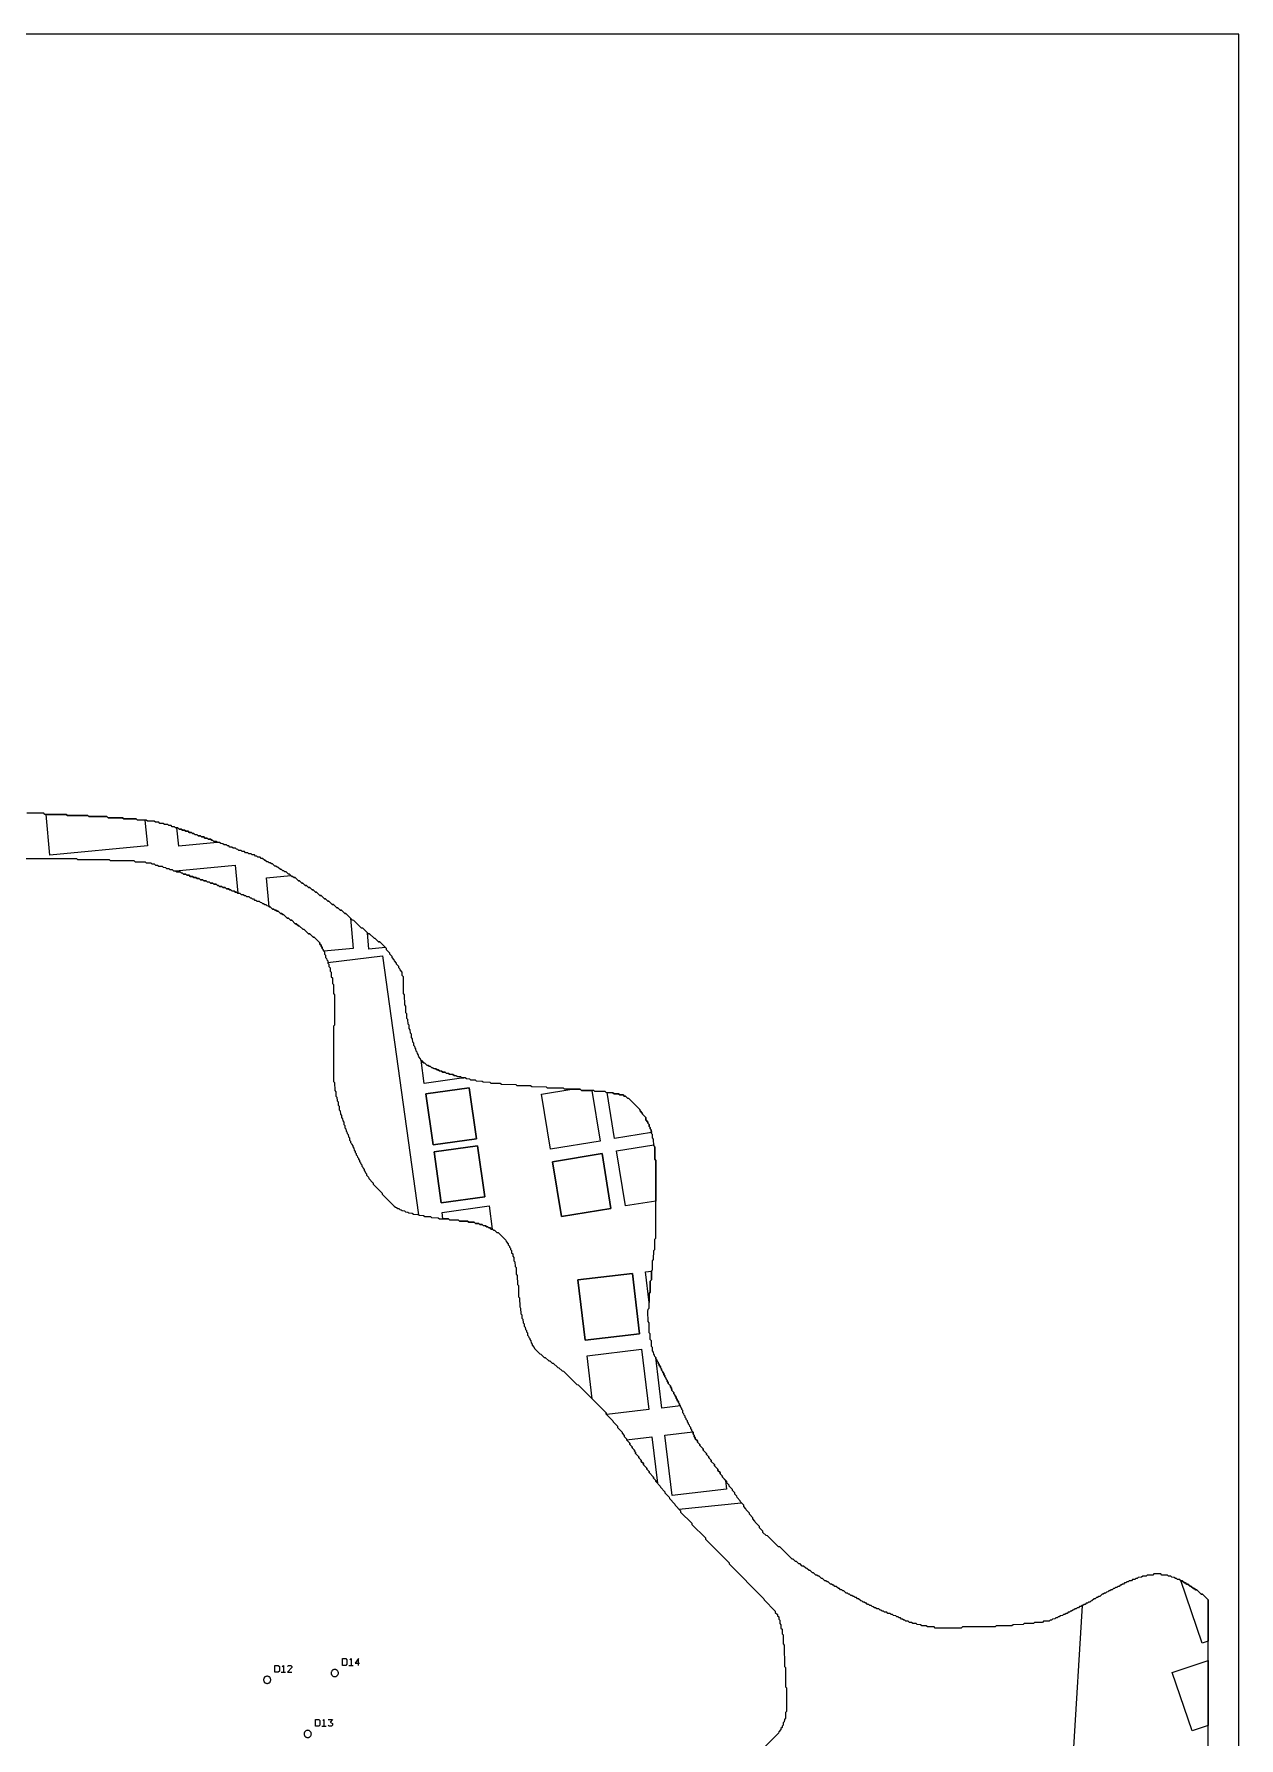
# Model space of a CAD drawing. Header units: millimetres. Extents: x 0 to 1219, y 0 to 1240.
# Drawn here: x 685 to 1219, y 463 to 1219 of the extents above; entities that cross this region are included whole.
import ezdxf

# ---------------------------------------------------------------- set-up
doc = ezdxf.new("R2010")
doc.units = ezdxf.units.MM
for name, color, linetype in [('CUT_DOWEL_3.2', 2, 'Continuous'), ('CUT_OUTER', 1, 'Continuous'), ('CUT_SOCKET_BLDG', 4, 'Continuous'), ('ENGRAVE_BLDG_BOX', 5, 'Continuous'), ('ENGRAVE_BLDG_FOOTPRINT', 8, 'Continuous'), ('ENGRAVE_NEXT', 3, 'Continuous'), ('ENGRAVE_SITE_BOUNDARY', 6, 'Continuous'), ('ENGRAVE_TEXT', 2, 'Continuous'), ('SHEET_EDGE', 7, 'Continuous')]:
    doc.layers.add(name, color=color, linetype=linetype)

msp = doc.modelspace()

# ---------------------------------------------------------------- linework, layer by layer
at = {"layer": 'CUT_DOWEL_3.2'}
for points in [[(819.71, 492.07), (819.69, 492.28), (819.65, 492.48), (819.58, 492.68), (819.49, 492.87), (819.38, 493.04), (819.24, 493.2), (819.08, 493.34), (818.91, 493.45), (818.72, 493.55), (818.52, 493.61), (818.32, 493.65), (818.11, 493.67), (817.9, 493.65), (817.69, 493.61), (817.49, 493.55), (817.31, 493.45), (817.13, 493.34), (816.98, 493.2), (816.84, 493.04), (816.72, 492.87), (816.63, 492.68), (816.56, 492.48), (816.52, 492.28), (816.51, 492.07), (816.52, 491.86), (816.56, 491.65), (816.63, 491.46), (816.72, 491.27), (816.84, 491.09), (816.98, 490.94), (817.13, 490.8), (817.31, 490.68), (817.49, 490.59), (817.69, 490.52), (817.9, 490.48), (818.11, 490.47), (818.32, 490.48), (818.52, 490.52), (818.72, 490.59), (818.91, 490.68), (819.08, 490.8), (819.24, 490.94), (819.38, 491.09), (819.49, 491.27), (819.58, 491.46), (819.65, 491.65), (819.69, 491.86), (819.71, 492.07)], [(789.71, 489.07), (789.69, 489.28), (789.65, 489.48), (789.58, 489.68), (789.49, 489.87), (789.38, 490.04), (789.24, 490.2), (789.08, 490.34), (788.91, 490.45), (788.72, 490.55), (788.52, 490.61), (788.32, 490.65), (788.11, 490.67), (787.9, 490.65), (787.69, 490.61), (787.49, 490.55), (787.31, 490.45), (787.13, 490.34), (786.98, 490.2), (786.84, 490.04), (786.72, 489.87), (786.63, 489.68), (786.56, 489.48), (786.52, 489.28), (786.51, 489.07), (786.52, 488.86), (786.56, 488.65), (786.63, 488.46), (786.72, 488.27), (786.84, 488.09), (786.98, 487.94), (787.13, 487.8), (787.31, 487.68), (787.49, 487.59), (787.69, 487.52), (787.9, 487.48), (788.11, 487.47), (788.32, 487.48), (788.52, 487.52), (788.72, 487.59), (788.91, 487.68), (789.08, 487.8), (789.24, 487.94), (789.38, 488.09), (789.49, 488.27), (789.58, 488.46), (789.65, 488.65), (789.69, 488.86), (789.71, 489.07)], [(807.71, 465.07), (807.69, 465.28), (807.65, 465.48), (807.58, 465.68), (807.49, 465.87), (807.38, 466.04), (807.24, 466.2), (807.08, 466.34), (806.91, 466.45), (806.72, 466.55), (806.52, 466.61), (806.32, 466.65), (806.11, 466.67), (805.9, 466.65), (805.69, 466.61), (805.49, 466.55), (805.31, 466.45), (805.13, 466.34), (804.98, 466.2), (804.84, 466.04), (804.72, 465.87), (804.63, 465.68), (804.56, 465.48), (804.52, 465.28), (804.51, 465.07), (804.52, 464.86), (804.56, 464.65), (804.63, 464.46), (804.72, 464.27), (804.84, 464.09), (804.98, 463.94), (805.13, 463.8), (805.31, 463.68), (805.49, 463.59), (805.69, 463.52), (805.9, 463.48), (806.11, 463.47), (806.32, 463.48), (806.52, 463.52), (806.72, 463.59), (806.91, 463.68), (807.08, 463.8), (807.24, 463.94), (807.38, 464.09), (807.49, 464.27), (807.58, 464.46), (807.65, 464.65), (807.69, 464.86), (807.71, 465.07)]]:
    msp.add_lwpolyline(points, close=True, dxfattribs=at)
at = {"layer": 'CUT_OUTER'}
msp.add_lwpolyline([(1205.5, 339.98), (1205.5, 524.58), (1203.06, 527), (1202.5, 527.08), (1200.55, 529), (1200, 529.06), (1199.5, 529.54), (1199, 529.57), (1198.05, 530.5), (1197.5, 530.56), (1196.5, 531.53), (1196, 531.55), (1195.5, 532.03), (1195, 532.06), (1194.04, 533), (1193.5, 533.04), (1193, 533.53), (1192, 533.55), (1191.55, 534), (1191, 534.04), (1190.5, 534.52), (1189.5, 534.54), (1189, 535.02), (1188, 535.04), (1187.5, 535.52), (1185, 535.54), (1184.5, 536.02), (1181.5, 536.02), (1181, 535.54), (1178.5, 535.52), (1178, 535.04), (1176.5, 535.02), (1176, 534.54), (1174.5, 534.52), (1174, 534.04), (1173.46, 534), (1173, 533.54), (1172, 533.52), (1171.5, 533.04), (1170.5, 533.02), (1170, 532.54), (1169.5, 532.52), (1169, 532.04), (1168.5, 532.03), (1168, 531.54), (1167.5, 531.53), (1167, 531.04), (1166.5, 531.03), (1166, 530.54), (1165.5, 530.53), (1165, 530.04), (1164.5, 530.03), (1164, 529.54), (1163.5, 529.53), (1163, 529.04), (1162.5, 529.03), (1162, 528.54), (1161.46, 528.5), (1161, 528.04), (1160.5, 528.03), (1160, 527.54), (1159.5, 527.53), (1159, 527.04), (1158.5, 527.03), (1157.5, 526.05), (1157, 526.03), (1156.5, 525.55), (1156, 525.53), (1155.5, 525.04), (1155, 525.03), (1154, 524.05), (1153.5, 524.03), (1153, 523.55), (1152.5, 523.53), (1152, 523.05), (1151.5, 523.03), (1151, 522.55), (1150.5, 522.53), (1150, 522.05), (1149.5, 522.03), (1149, 521.55), (1148.5, 521.53), (1148, 521.05), (1147.5, 521.03), (1147, 520.55), (1146.5, 520.53), (1146, 520.05), (1145.5, 520.03), (1145, 519.55), (1144.5, 519.53), (1144, 519.05), (1143.5, 519.03), (1143, 518.55), (1142.5, 518.53), (1142, 518.05), (1141.44, 518), (1141, 517.56), (1140, 517.53), (1139.5, 517.05), (1139, 517.03), (1138.5, 516.56), (1137.94, 516.5), (1137.5, 516.06), (1136.5, 516.03), (1136, 515.56), (1135.43, 515.5), (1135, 515.07), (1132.5, 515.03), (1132, 514.56), (1128.5, 514.53), (1128, 514.06), (1124, 514.03), (1123.5, 513.55), (1119, 513.53), (1118.5, 513.05), (1111.5, 513.02), (1111, 512.55), (1096.5, 512.52), (1096, 512.05), (1084.5, 512.05), (1084, 512.52), (1081, 512.55), (1080.5, 513.03), (1078.5, 513.05), (1078, 513.53), (1076.5, 513.55), (1076, 514.02), (1074.5, 514.05), (1074, 514.53), (1073, 514.55), (1072.5, 515.03), (1071.5, 515.05), (1071.05, 515.5), (1070.5, 515.54), (1070, 516.03), (1069.5, 516.04), (1069, 516.53), (1068.5, 516.54), (1068, 517.02), (1067.5, 517.04), (1067, 517.52), (1066, 517.54), (1065.54, 518), (1065, 518.04), (1064.5, 518.52), (1063.5, 518.54), (1063, 519.02), (1062, 519.04), (1061.54, 519.5), (1061, 519.54), (1060.5, 520.02), (1060, 520.04), (1059.5, 520.52), (1058.5, 520.54), (1058.04, 521), (1057.5, 521.04), (1057, 521.52), (1056.5, 521.54), (1056, 522.02), (1055.5, 522.04), (1055, 522.52), (1054.5, 522.54), (1054, 523.02), (1053.5, 523.04), (1053, 523.52), (1052.5, 523.54), (1052, 524.02), (1051.5, 524.04), (1050.5, 525.02), (1050, 525.03), (1049.5, 525.52), (1049, 525.53), (1048.5, 526.02), (1048, 526.04), (1047.5, 526.52), (1047, 526.54), (1046.5, 527.02), (1046, 527.04), (1045.5, 527.52), (1045, 527.54), (1044, 528.52), (1043.5, 528.53), (1043, 529.02), (1042.5, 529.04), (1042, 529.52), (1041.5, 529.54), (1040.5, 530.52), (1040, 530.53), (1039.5, 531.02), (1039, 531.04), (1038.5, 531.52), (1038, 531.54), (1037, 532.52), (1036.5, 532.54), (1036, 533.02), (1035.5, 533.04), (1034.53, 534), (1034, 534.04), (1033, 535.02), (1032.5, 535.04), (1032, 535.52), (1031.5, 535.54), (1030.5, 536.52), (1030, 536.54), (1029, 537.52), (1028.5, 537.54), (1027.5, 538.52), (1027, 538.54), (1026, 539.52), (1025.5, 539.54), (1024.5, 540.52), (1024, 540.54), (1023, 541.52), (1022.5, 541.54), (1021.5, 542.53), (1021, 542.54), (1015.53, 548), (1015, 548.04), (1010.03, 553), (1009.5, 553.05), (1008.05, 554.5), (1008.03, 555), (1006.54, 556.5), (1006.5, 557.03), (1004.54, 559), (1004.52, 559.5), (1003.54, 560.5), (1003.52, 561), (1002.04, 562.5), (1002.02, 563), (1000.54, 564.5), (1000.52, 565), (999.54, 566), (999.52, 566.5), (998.04, 568), (998, 568.53), (996.54, 570), (996.52, 570.5), (995.54, 571.5), (995.52, 572), (994.54, 573), (994.52, 573.5), (993.04, 575), (993.02, 575.5), (992.04, 576.5), (992.02, 577), (990.04, 579), (990.02, 579.5), (989.04, 580.5), (989.02, 581), (988.04, 582), (988.02, 582.5), (986.54, 584), (986.5, 584.53), (985.04, 586), (985.03, 586.5), (984.04, 587.5), (984.03, 588), (983.04, 589), (983.03, 589.5), (981.55, 591), (981.5, 591.54), (980.05, 593), (980.03, 593.5), (979.05, 594.5), (979, 595.04), (978.05, 596), (978.03, 596.5), (977.55, 597), (977.5, 597.55), (977.05, 598), (977.03, 599), (976.54, 599.5), (976.53, 600), (976.05, 600.5), (976.03, 601), (975.55, 601.5), (975.53, 602), (975.05, 602.5), (975.03, 603), (974.55, 603.5), (974.53, 604), (974.05, 604.5), (974.03, 605), (973.55, 605.5), (973.53, 606), (973.05, 606.5), (973, 607.05), (972.55, 607.5), (972.53, 608.5), (972.04, 609), (972.03, 609.5), (971.55, 610), (971.53, 610.5), (971.05, 611), (971.03, 611.5), (970.55, 612), (970.53, 612.5), (970.05, 613), (970.03, 613.5), (969.55, 614), (969.53, 614.5), (969.05, 615), (969, 615.55), (968.55, 616), (968.53, 616.5), (967.56, 617.5), (967.53, 618.5), (967.05, 619), (967, 619.55), (966.06, 620.5), (966.03, 621), (965.56, 621.5), (965.53, 622), (965.06, 622.5), (965.03, 623), (964.56, 623.5), (964.53, 624), (964.06, 624.5), (964.04, 625), (963.56, 625.5), (963.54, 626), (963.06, 626.5), (963.04, 627), (962.56, 627.5), (962.54, 628), (962.06, 628.5), (962.04, 629), (961.56, 629.5), (961.54, 630), (961.07, 630.5), (961.04, 631), (960.57, 631.5), (960.54, 632), (960.07, 632.5), (960, 633.08), (959.58, 633.5), (959.54, 634.5), (959.08, 635), (959.04, 636.5), (958.58, 637), (958.54, 639.5), (958.08, 640), (958.04, 642.5), (957.58, 643), (957.54, 647.5), (957.08, 648), (957.05, 652.5), (957.08, 653.5), (957.54, 654), (957.58, 660.5), (958.04, 661), (958.08, 666), (958.54, 666.5), (958.58, 670.5), (959.04, 671), (959.08, 675), (959.54, 675.5), (959.58, 679.5), (960.04, 680), (960.08, 684.5), (960.54, 685), (960.54, 719.5), (960.08, 720), (960.03, 725.5), (959.57, 726), (959.53, 729), (959.06, 729.5), (959.03, 731), (958.56, 731.5), (958.53, 733), (958.05, 733.5), (958, 734.06), (957.56, 734.5), (957.53, 735.5), (957.05, 736), (957.03, 736.5), (956.07, 737.5), (956.03, 738.5), (954.56, 740), (954.53, 740.5), (953.56, 741.5), (953.5, 742.04), (948.5, 747.03), (948, 747.05), (947.04, 748), (946.5, 748.05), (946, 748.53), (944.5, 748.56), (944, 749.03), (942, 749.07), (941.5, 749.53), (938.5, 749.57), (938, 750.04), (933.5, 750.08), (933, 750.54), (927.5, 750.59), (927, 751.04), (920, 751.1), (919.5, 751.55), (912.5, 751.61), (912, 752.05), (905.5, 752.11), (905, 752.55), (899, 752.62), (898.5, 753.06), (892, 753.14), (891.5, 753.56), (888, 753.6), (887.5, 753.64), (887, 754.07), (884, 754.15), (883.5, 754.57), (881, 754.66), (880.5, 755.08), (878.5, 755.17), (878, 755.58), (876.5, 755.67), (876, 756.08), (874.5, 756.17), (874, 756.59), (872.5, 756.68), (872, 757.09), (871, 757.17), (870.5, 757.59), (869, 757.7), (868.5, 758.1), (867.5, 758.2), (867, 758.61), (866, 758.71), (865.5, 759.11), (864.5, 759.23), (864, 759.63), (863.5, 759.71), (863, 760.12), (862, 760.25), (861.5, 760.65), (861, 760.75), (860.5, 761.16), (860, 761.26), (859.5, 761.67), (859, 761.79), (858, 762.68), (857.5, 762.83), (856.8, 763.5), (856.33, 764), (856.18, 764.5), (855.32, 765.5), (855.14, 766.5), (854.73, 767), (854.64, 767.5), (854.24, 768), (854.12, 769), (853.7, 769.5), (853.63, 770), (853.22, 770.5), (853.11, 771.5), (852.7, 772), (852.59, 773.5), (852.18, 774), (852.08, 775.5), (851.66, 776), (851.58, 777.5), (851.15, 778), (851.07, 779.5), (850.64, 780), (850.56, 782), (850.13, 782.5), (850.06, 784.5), (849.62, 785), (849.55, 788), (849.11, 788.5), (849.04, 793), (848.58, 793.5), (848.52, 801), (848.05, 801.5), (848.02, 803), (847.04, 804), (847.03, 804.5), (846.54, 805), (846.52, 805.5), (845.54, 806.5), (845.52, 807), (844.54, 808), (844.5, 808.53), (843.54, 809.5), (843.52, 810), (842.54, 811), (842.52, 811.5), (841.03, 813), (841, 813.53), (838.02, 816.5), (837.5, 816.53), (836, 818.02), (835.5, 818.03), (833.52, 820), (833, 820.03), (830.52, 822.5), (830, 822.53), (826.52, 826), (826, 826.03), (823.02, 829), (822.5, 829.03), (821.02, 830.5), (820.5, 830.53), (819.5, 831.52), (819, 831.53), (817.52, 833), (817, 833.03), (815.5, 834.52), (815, 834.53), (814, 835.52), (813.5, 835.53), (812.02, 837), (811.5, 837.03), (810, 838.52), (809.5, 838.53), (808.5, 839.52), (808, 839.53), (807, 840.52), (806.5, 840.53), (805.5, 841.52), (805, 841.53), (804, 842.52), (803.5, 842.53), (802.5, 843.52), (802, 843.53), (800.5, 845.02), (800, 845.03), (799.5, 845.52), (799, 845.53), (798.02, 846.5), (797.5, 846.53), (796.5, 847.52), (796, 847.53), (795.5, 848.02), (795, 848.03), (794.5, 848.52), (794, 848.53), (793.02, 849.5), (792.5, 849.53), (792, 850.02), (791.5, 850.03), (790.5, 851.02), (790, 851.03), (789.5, 851.52), (789, 851.53), (788.5, 852.02), (788, 852.03), (787.5, 852.52), (787, 852.53), (786, 853.52), (785.5, 853.52), (785, 854.01), (784, 854.03), (783.53, 854.5), (783, 854.53), (782.5, 855.02), (781.5, 855.03), (781, 855.52), (780, 855.53), (779.5, 856.02), (778.5, 856.03), (778, 856.52), (777, 856.53), (776.5, 857.02), (775.5, 857.03), (775.03, 857.5), (774.5, 857.53), (774, 858.02), (773, 858.03), (772.5, 858.52), (771.5, 858.53), (771.03, 859), (770.5, 859.03), (770, 859.52), (769, 859.53), (768.5, 860.02), (767.5, 860.03), (767, 860.52), (766, 860.53), (765.5, 861.02), (764.5, 861.03), (764.03, 861.5), (763.5, 861.53), (763, 862.02), (762, 862.03), (761.5, 862.52), (760.5, 862.53), (760, 863.02), (759, 863.03), (758.5, 863.52), (757.5, 863.53), (757, 864.02), (756, 864.03), (755.53, 864.5), (755, 864.53), (754.5, 865.02), (753.5, 865.03), (753, 865.52), (752, 865.53), (751.5, 866.02), (750.5, 866.03), (750, 866.52), (749, 866.53), (748.5, 867.02), (747.5, 867.03), (747, 867.52), (746, 867.53), (745.5, 868.02), (744.5, 868.03), (744, 868.52), (742.5, 868.53), (742, 869.02), (740.5, 869.03), (740, 869.52), (738.5, 869.53), (738, 870.01), (735, 870.03), (734.5, 870.51), (730.5, 870.53), (730, 871.02), (724.5, 871.03), (724, 871.52), (717.5, 871.53), (717, 872.02), (709, 872.04), (708.5, 872.52), (699.5, 872.54), (699, 873.02), (689.5, 873.03), (689, 873.52), (681.5, 873.52)], dxfattribs=at)
at = {"layer": 'CUT_SOCKET_BLDG'}
for points in [[(881, 729.09), (877.79, 751.73), (858.47, 748.99), (861.68, 726.35), (881, 729.09)], [(862.12, 723.26), (865.33, 700.62), (884.65, 703.36), (881.44, 726), (862.12, 723.26)], [(940.63, 698.12), (936.67, 722.51), (914.7, 718.94), (918.67, 694.55), (940.63, 698.12)], [(929.18, 639.74), (953.33, 642.62), (950.14, 669.4), (925.99, 666.52), (929.18, 639.74)]]:
    msp.add_lwpolyline(points, close=True, dxfattribs=at)
at = {"layer": 'ENGRAVE_BLDG_BOX'}
for points in [[(734.97, 859), (691.73, 854.91), (690.02, 873.03), (699, 873.02), (699.5, 872.54), (708.5, 872.52), (709, 872.04), (717, 872.02), (717.5, 871.53), (724, 871.52), (724.5, 871.03), (730, 871.02), (730.5, 870.53), (733.88, 870.52), (734.97, 859)], [(748.86, 858.96), (748.1, 867.02), (748.5, 867.02), (749, 866.53), (750, 866.52), (750.5, 866.03), (751.5, 866.02), (752, 865.53), (753, 865.52), (753.5, 865.03), (754.5, 865.02), (755, 864.53), (755.53, 864.5), (756, 864.03), (757, 864.02), (757.5, 863.53), (758.5, 863.52), (759, 863.03), (760, 863.02), (760.5, 862.53), (761.5, 862.52), (762, 862.03), (763, 862.02), (763.5, 861.53), (764.03, 861.5), (764.5, 861.03), (765.5, 861.02), (765.95, 860.58), (748.86, 858.96)], [(773.95, 850.5), (775.13, 838.03), (775, 838.03), (774.53, 838.5), (774, 838.53), (773.5, 839.02), (772.5, 839.03), (772.03, 839.5), (771.5, 839.53), (771, 840.02), (770, 840.03), (769.5, 840.52), (768.5, 840.53), (768, 841.02), (767, 841.03), (766.53, 841.5), (766, 841.53), (765.5, 842.02), (764.5, 842.03), (764, 842.52), (763, 842.53), (762.5, 843.02), (761.5, 843.03), (761, 843.52), (760, 843.53), (759.5, 844.02), (758.5, 844.03), (758, 844.52), (757, 844.53), (756.5, 845.02), (755.5, 845.03), (755, 845.52), (754, 845.53), (753.5, 846.02), (752.5, 846.03), (752, 846.52), (751, 846.53), (750.53, 847), (750, 847.03), (749.5, 847.52), (748, 847.53), (747.52, 848), (773.95, 850.5)], [(826.33, 813.53), (813.23, 812.29), (813.03, 812.5), (813, 813.03), (812.53, 813.5), (812.52, 814), (812.02, 814.5), (812.01, 815), (811.52, 815.5), (811.51, 816), (809.02, 818.5), (808.5, 818.53), (807, 820.02), (806.5, 820.03), (804.52, 822), (804, 822.03), (802.52, 823.5), (802, 823.53), (801, 824.52), (800.5, 824.53), (799, 826.02), (798.5, 826.03), (797.5, 827.02), (797, 827.03), (795.5, 828.52), (795, 828.53), (794.5, 829.02), (794, 829.03), (793, 830.02), (792.5, 830.03), (792, 830.52), (791.5, 830.53), (791, 831.02), (790.5, 831.03), (789.5, 832.02), (789, 832.03), (788.97, 832.05), (787.76, 844.91), (798.59, 845.94), (799, 845.53), (799.5, 845.52), (800, 845.03), (800.5, 845.02), (802, 843.53), (802.5, 843.52), (803.5, 842.53), (804, 842.52), (805, 841.53), (805.5, 841.52), (806.5, 840.53), (807, 840.52), (808, 839.53), (808.5, 839.52), (809.5, 838.53), (810, 838.52), (811.5, 837.03), (812.02, 837), (813.5, 835.53), (814, 835.52), (815, 834.53), (815.5, 834.52), (817, 833.03), (817.52, 833), (819, 831.53), (819.5, 831.52), (820.5, 830.53), (821.02, 830.5), (822.5, 829.03), (823.02, 829), (825.06, 826.97), (826.33, 813.53)], [(833.25, 813.2), (832.57, 820.47), (833, 820.03), (833.52, 820), (835.5, 818.03), (836, 818.02), (837.5, 816.53), (838.02, 816.5), (840.62, 813.9), (833.25, 813.2)], [(857.82, 753.62), (856.35, 763.98), (856.8, 763.5), (857.5, 762.83), (858, 762.68), (859, 761.79), (859.5, 761.67), (860, 761.26), (860.5, 761.16), (861, 760.75), (861.5, 760.65), (862, 760.25), (863, 760.12), (863.5, 759.71), (864, 759.63), (864.5, 759.23), (865.5, 759.11), (866, 758.71), (867, 758.61), (867.5, 758.2), (868.5, 758.1), (869, 757.7), (870.5, 757.59), (871, 757.17), (872, 757.09), (872.5, 756.68), (874, 756.59), (874.5, 756.17), (875.41, 756.12), (857.82, 753.62)], [(861.68, 726.35), (858.47, 748.99), (877.79, 751.73), (881, 729.09), (861.68, 726.35)], [(935.76, 728.08), (913.8, 724.51), (909.83, 748.9), (923.21, 751.07), (927, 751.04), (927.5, 750.59), (932.11, 750.55), (935.76, 728.08)], [(942.23, 729.27), (938.93, 749.57), (941.5, 749.53), (942, 749.07), (944, 749.03), (944.5, 748.56), (946, 748.53), (946.5, 748.05), (947.04, 748), (948, 747.05), (948.5, 747.03), (953.5, 742.04), (953.56, 741.5), (954.53, 740.5), (954.56, 740), (956.03, 738.5), (956.07, 737.5), (957.03, 736.5), (957.05, 736), (957.53, 735.5), (957.56, 734.5), (958, 734.06), (958.05, 733.5), (958.53, 733), (958.55, 731.92), (942.23, 729.27)], [(881.44, 726), (884.65, 703.36), (865.33, 700.62), (862.12, 723.26), (881.44, 726)], [(947.1, 699.31), (943.14, 723.7), (959.57, 726.37), (959.57, 726), (960.03, 725.5), (960.08, 720), (960.54, 719.5), (960.54, 701.49), (947.1, 699.31)], [(918.67, 694.55), (914.7, 718.94), (936.67, 722.51), (940.63, 698.12), (918.67, 694.55)], [(865.69, 696.43), (886.52, 699.38), (887.99, 689.04), (887.5, 689.07), (887, 689.54), (886.5, 689.57), (886.07, 690), (885.5, 690.07), (885, 690.54), (884, 690.57), (883.5, 691.04), (882.5, 691.08), (882, 691.54), (880.5, 691.58), (880, 692.04), (877.5, 692.09), (877, 692.55), (873.5, 692.61), (873, 693.05), (869, 693.12), (868.5, 693.56), (866.09, 693.61), (865.69, 696.43)], [(925.99, 666.52), (950.14, 669.4), (953.33, 642.62), (929.18, 639.74), (925.99, 666.52)], [(955.93, 670.09), (958.58, 670.41), (958.54, 666.5), (958.08, 666), (958.04, 661), (957.58, 660.5), (957.55, 656.48), (955.93, 670.09)], [(930.01, 632.82), (954.16, 635.71), (957.35, 608.93), (938.84, 606.72), (938.55, 607), (938.5, 607.54), (932.28, 613.76), (930.01, 632.82)], [(963.14, 609.62), (960.46, 632.09), (960.54, 632), (960.57, 631.5), (961.04, 631), (961.07, 630.5), (961.54, 630), (961.56, 629.5), (962.04, 629), (962.06, 628.5), (962.54, 628), (962.56, 627.5), (963.04, 627), (963.06, 626.5), (963.54, 626), (963.56, 625.5), (964.04, 625), (964.06, 624.5), (964.53, 624), (964.56, 623.5), (965.03, 623), (965.06, 622.5), (965.53, 622), (965.56, 621.5), (966.03, 621), (966.06, 620.5), (967, 619.55), (967.05, 619), (967.53, 618.5), (967.56, 617.5), (968.53, 616.5), (968.55, 616), (969, 615.55), (969.05, 615), (969.53, 614.5), (969.55, 614), (970.03, 613.5), (970.05, 613), (970.53, 612.5), (970.55, 612), (971.03, 611.5), (971.05, 611), (971.43, 610.61), (963.14, 609.62)], [(991.92, 573.7), (967.77, 570.82), (964.58, 597.59), (976.96, 599.07), (977.03, 599), (977.05, 598), (977.5, 597.55), (977.55, 597), (978.03, 596.5), (978.05, 596), (979, 595.04), (979.05, 594.5), (980.03, 593.5), (980.05, 593), (981.5, 591.54), (981.55, 591), (983.03, 589.5), (983.04, 589), (984.03, 588), (984.04, 587.5), (985.03, 586.5), (985.04, 586), (986.5, 584.53), (986.54, 584), (988.02, 582.5), (988.04, 582), (989.02, 581), (989.04, 580.5), (990.02, 579.5), (990.04, 579), (991.46, 577.57), (991.92, 573.7)], [(958.79, 596.9), (961.25, 576.3), (960.55, 577), (960.53, 577.5), (959.54, 578.5), (959.53, 579), (957.55, 581), (957.53, 581.5), (956.55, 582.5), (956.53, 583), (955.05, 584.5), (955.03, 585), (954.05, 586), (954.03, 586.5), (953.05, 587.5), (953.03, 588), (951.55, 589.5), (951.53, 590), (951.04, 590.5), (951.03, 591), (950.05, 592), (950.03, 592.5), (949.05, 593.5), (949, 594.04), (947.55, 595.5), (947.55, 595.56), (958.79, 596.9)], [(1202.83, 505.29), (1193.4, 533.15), (1193.5, 533.04), (1194.04, 533), (1195, 532.06), (1195.5, 532.03), (1196, 531.55), (1196.5, 531.53), (1197.5, 530.56), (1198.05, 530.5), (1199, 529.57), (1199.5, 529.54), (1200, 529.06), (1200.55, 529), (1202.5, 527.08), (1203.06, 527), (1205.5, 524.58), (1205.5, 506.2), (1202.83, 505.29)], [(1198.41, 466.4), (1189.63, 492.32), (1205.5, 497.7), (1205.5, 468.8), (1198.41, 466.4)]]:
    msp.add_lwpolyline(points, close=True, dxfattribs=at)
at = {"layer": 'ENGRAVE_BLDG_FOOTPRINT'}
for points in [[(734.97, 859), (691.73, 854.91), (690.02, 873.03), (699, 873.02), (699.5, 872.54), (708.5, 872.52), (709, 872.04), (717, 872.02), (717.5, 871.53), (724, 871.52), (724.5, 871.03), (730, 871.02), (730.5, 870.53), (733.88, 870.52), (734.97, 859)], [(748.86, 858.96), (748.1, 867.02), (748.5, 867.02), (749, 866.53), (750, 866.52), (750.5, 866.03), (751.5, 866.02), (752, 865.53), (753, 865.52), (753.5, 865.03), (754.5, 865.02), (755, 864.53), (755.53, 864.5), (756, 864.03), (757, 864.02), (757.5, 863.53), (758.5, 863.52), (759, 863.03), (760, 863.02), (760.5, 862.53), (761.5, 862.52), (762, 862.03), (763, 862.02), (763.5, 861.53), (764.03, 861.5), (764.5, 861.03), (765.5, 861.02), (765.95, 860.58), (748.86, 858.96)], [(775.13, 838.03), (775, 838.03), (774.53, 838.5), (774, 838.53), (773.5, 839.02), (772.5, 839.03), (772.03, 839.5), (771.5, 839.53), (771, 840.02), (770, 840.03), (769.5, 840.52), (768.5, 840.53), (768, 841.02), (767, 841.03), (766.53, 841.5), (766, 841.53), (765.5, 842.02), (764.5, 842.03), (764, 842.52), (763, 842.53), (762.5, 843.02), (761.5, 843.03), (761, 843.52), (760, 843.53), (759.5, 844.02), (758.5, 844.03), (758, 844.52), (757, 844.53), (756.5, 845.02), (755.5, 845.03), (755, 845.52), (754, 845.53), (753.5, 846.02), (752.5, 846.03), (752, 846.52), (751, 846.53), (750.53, 847), (750, 847.03), (749.5, 847.52), (748, 847.53), (747.52, 848), (773.95, 850.5), (775.13, 838.03)], [(787.76, 844.91), (798.59, 845.94), (799, 845.53), (799.5, 845.52), (800, 845.03), (800.5, 845.02), (802, 843.53), (802.5, 843.52), (803.5, 842.53), (804, 842.52), (805, 841.53), (805.5, 841.52), (806.5, 840.53), (807, 840.52), (808, 839.53), (808.5, 839.52), (809.5, 838.53), (810, 838.52), (811.5, 837.03), (812.02, 837), (813.5, 835.53), (814, 835.52), (815, 834.53), (815.5, 834.52), (817, 833.03), (817.52, 833), (819, 831.53), (819.5, 831.52), (820.5, 830.53), (821.02, 830.5), (822.5, 829.03), (823.02, 829), (825.06, 826.97), (826.33, 813.53), (813.23, 812.29), (813.03, 812.5), (813, 813.03), (812.53, 813.5), (812.52, 814), (812.02, 814.5), (812.01, 815), (811.52, 815.5), (811.51, 816), (809.02, 818.5), (808.5, 818.53), (807, 820.02), (806.5, 820.03), (804.52, 822), (804, 822.03), (802.52, 823.5), (802, 823.53), (801, 824.52), (800.5, 824.53), (799, 826.02), (798.5, 826.03), (797.5, 827.02), (797, 827.03), (795.5, 828.52), (795, 828.53), (794.5, 829.02), (794, 829.03), (793, 830.02), (792.5, 830.03), (792, 830.52), (791.5, 830.53), (791, 831.02), (790.5, 831.03), (789.5, 832.02), (789, 832.03), (788.97, 832.05), (787.76, 844.91)], [(833.25, 813.2), (832.57, 820.47), (833, 820.03), (833.52, 820), (835.5, 818.03), (836, 818.02), (837.5, 816.53), (838.02, 816.5), (840.62, 813.9), (833.25, 813.2)], [(856.35, 763.98), (856.8, 763.5), (857.5, 762.83), (858, 762.68), (859, 761.79), (859.5, 761.67), (860, 761.26), (860.5, 761.16), (861, 760.75), (861.5, 760.65), (862, 760.25), (863, 760.12), (863.5, 759.71), (864, 759.63), (864.5, 759.23), (865.5, 759.11), (866, 758.71), (867, 758.61), (867.5, 758.2), (868.5, 758.1), (869, 757.7), (870.5, 757.59), (871, 757.17), (872, 757.09), (872.5, 756.68), (874, 756.59), (874.5, 756.17), (875.41, 756.12), (857.82, 753.62), (856.35, 763.98)], [(858.47, 748.99), (877.79, 751.73), (881, 729.09), (861.68, 726.35), (858.47, 748.99)], [(923.21, 751.07), (927, 751.04), (927.5, 750.59), (932.11, 750.55), (935.76, 728.08), (913.8, 724.51), (909.83, 748.9), (923.21, 751.07)], [(942.23, 729.27), (938.93, 749.57), (941.5, 749.53), (942, 749.07), (944, 749.03), (944.5, 748.56), (946, 748.53), (946.5, 748.05), (947.04, 748), (948, 747.05), (948.5, 747.03), (953.5, 742.04), (953.56, 741.5), (954.53, 740.5), (954.56, 740), (956.03, 738.5), (956.07, 737.5), (957.03, 736.5), (957.05, 736), (957.53, 735.5), (957.56, 734.5), (958, 734.06), (958.05, 733.5), (958.53, 733), (958.55, 731.92), (942.23, 729.27)], [(862.12, 723.26), (881.44, 726), (884.65, 703.36), (865.33, 700.62), (862.12, 723.26)], [(959.57, 726.37), (959.57, 726), (960.03, 725.5), (960.08, 720), (960.54, 719.5), (960.54, 701.49), (947.1, 699.31), (943.14, 723.7), (959.57, 726.37)], [(936.67, 722.51), (940.63, 698.12), (918.67, 694.55), (914.7, 718.94), (936.67, 722.51)], [(865.69, 696.43), (886.52, 699.38), (887.99, 689.04), (887.5, 689.07), (887, 689.54), (886.5, 689.57), (886.07, 690), (885.5, 690.07), (885, 690.54), (884, 690.57), (883.5, 691.04), (882.5, 691.08), (882, 691.54), (880.5, 691.58), (880, 692.04), (877.5, 692.09), (877, 692.55), (873.5, 692.61), (873, 693.05), (869, 693.12), (868.5, 693.56), (866.09, 693.61), (865.69, 696.43)], [(950.14, 669.4), (953.33, 642.62), (929.18, 639.74), (925.99, 666.52), (950.14, 669.4)], [(955.93, 670.09), (958.58, 670.41), (958.54, 666.5), (958.08, 666), (958.04, 661), (957.58, 660.5), (957.55, 656.48), (955.93, 670.09)], [(930.01, 632.82), (954.16, 635.71), (957.35, 608.93), (938.84, 606.72), (938.55, 607), (938.5, 607.54), (932.28, 613.76), (930.01, 632.82)], [(963.14, 609.62), (960.46, 632.09), (960.54, 632), (960.57, 631.5), (961.04, 631), (961.07, 630.5), (961.54, 630), (961.56, 629.5), (962.04, 629), (962.06, 628.5), (962.54, 628), (962.56, 627.5), (963.04, 627), (963.06, 626.5), (963.54, 626), (963.56, 625.5), (964.04, 625), (964.06, 624.5), (964.53, 624), (964.56, 623.5), (965.03, 623), (965.06, 622.5), (965.53, 622), (965.56, 621.5), (966.03, 621), (966.06, 620.5), (967, 619.55), (967.05, 619), (967.53, 618.5), (967.56, 617.5), (968.53, 616.5), (968.55, 616), (969, 615.55), (969.05, 615), (969.53, 614.5), (969.55, 614), (970.03, 613.5), (970.05, 613), (970.53, 612.5), (970.55, 612), (971.03, 611.5), (971.05, 611), (971.43, 610.61), (963.14, 609.62)], [(991.92, 573.7), (967.77, 570.82), (964.58, 597.59), (976.96, 599.07), (977.03, 599), (977.05, 598), (977.5, 597.55), (977.55, 597), (978.03, 596.5), (978.05, 596), (979, 595.04), (979.05, 594.5), (980.03, 593.5), (980.05, 593), (981.5, 591.54), (981.55, 591), (983.03, 589.5), (983.04, 589), (984.03, 588), (984.04, 587.5), (985.03, 586.5), (985.04, 586), (986.5, 584.53), (986.54, 584), (988.02, 582.5), (988.04, 582), (989.02, 581), (989.04, 580.5), (990.02, 579.5), (990.04, 579), (991.46, 577.57), (991.92, 573.7)], [(958.79, 596.9), (961.25, 576.3), (960.55, 577), (960.53, 577.5), (959.54, 578.5), (959.53, 579), (957.55, 581), (957.53, 581.5), (956.55, 582.5), (956.53, 583), (955.05, 584.5), (955.03, 585), (954.05, 586), (954.03, 586.5), (953.05, 587.5), (953.03, 588), (951.55, 589.5), (951.53, 590), (951.04, 590.5), (951.03, 591), (950.05, 592), (950.03, 592.5), (949.05, 593.5), (949, 594.04), (947.55, 595.5), (947.55, 595.56), (958.79, 596.9)], [(1202.83, 505.29), (1193.4, 533.15), (1193.5, 533.04), (1194.04, 533), (1195, 532.06), (1195.5, 532.03), (1196, 531.55), (1196.5, 531.53), (1197.5, 530.56), (1198.05, 530.5), (1199, 529.57), (1199.5, 529.54), (1200, 529.06), (1200.55, 529), (1202.5, 527.08), (1203.06, 527), (1205.5, 524.58), (1205.5, 506.2), (1202.83, 505.29)], [(1198.41, 466.4), (1189.63, 492.32), (1205.5, 497.7), (1205.5, 468.8), (1198.41, 466.4)]]:
    msp.add_lwpolyline(points, close=True, dxfattribs=at)
at = {"layer": 'ENGRAVE_NEXT'}
msp.add_lwpolyline([(676, 853.52), (703.5, 853.52), (704, 853.04), (718, 853.02), (718.5, 852.53), (729, 852.52), (729.5, 852.03), (734, 852.01), (734.5, 851.53), (736.5, 851.51), (737, 851.03), (738, 851.02), (738.5, 850.53), (739.5, 850.52), (740, 850.03), (741.5, 850.02), (742, 849.53), (743, 849.52), (743.5, 849.03), (744.5, 849.02), (745, 848.53), (746, 848.52), (746.5, 848.03), (747.5, 848.02), (748, 847.53), (749.5, 847.52), (750, 847.03), (750.53, 847), (751, 846.53), (752, 846.52), (752.5, 846.03), (753.5, 846.02), (754, 845.53), (755, 845.52), (755.5, 845.03), (756.5, 845.02), (757, 844.53), (758, 844.52), (758.5, 844.03), (759.5, 844.02), (760, 843.53), (761, 843.52), (761.5, 843.03), (762.5, 843.02), (763, 842.53), (764, 842.52), (764.5, 842.03), (765.5, 842.02), (766, 841.53), (766.53, 841.5), (767, 841.03), (768, 841.02), (768.5, 840.53), (769.5, 840.52), (770, 840.03), (771, 840.02), (771.5, 839.53), (772.03, 839.5), (772.5, 839.03), (773.5, 839.02), (774, 838.53), (774.53, 838.5), (775, 838.03), (776, 838.02), (776.5, 837.53), (777.5, 837.52), (778, 837.03), (778.53, 837), (779, 836.53), (780, 836.52), (780.5, 836.03), (781, 836.02), (781.5, 835.53), (782, 835.52), (782.5, 835.03), (783.03, 835), (783.5, 834.53), (784.5, 834.52), (785, 834.03), (785.53, 834), (786, 833.53), (786.5, 833.52), (787, 833.03), (787.5, 833.02), (788, 832.53), (788.5, 832.52), (789, 832.03), (789.5, 832.02), (790.5, 831.03), (791, 831.02), (791.5, 830.53), (792, 830.52), (792.5, 830.03), (793, 830.02), (794, 829.03), (794.5, 829.02), (795, 828.53), (795.5, 828.52), (797, 827.03), (797.5, 827.02), (798.5, 826.03), (799, 826.02), (800.5, 824.53), (801, 824.52), (802, 823.53), (802.52, 823.5), (804, 822.03), (804.52, 822), (806.5, 820.03), (807, 820.02), (808.5, 818.53), (809.02, 818.5), (811.51, 816), (811.52, 815.5), (812.01, 815), (812.02, 814.5), (812.52, 814), (812.53, 813.5), (813, 813.03), (813.03, 812.5), (813.51, 812), (813.53, 811), (814.02, 810.5), (814.03, 809.5), (814.5, 809.03), (814.53, 808.5), (815.02, 808), (815.03, 807), (815.52, 806.5), (815.53, 805.5), (816.02, 805), (816.04, 803.5), (816.52, 803), (816.54, 801), (817.02, 800.5), (817.04, 798), (817.52, 797.5), (817.55, 793.5), (818.02, 793), (818.03, 791), (818.03, 779.5), (817.56, 779), (817.54, 778.5), (817.57, 755), (817.59, 754.5), (818.04, 754), (818.1, 750.5), (818.55, 750), (818.6, 748), (819.05, 747.5), (819.1, 746), (819.55, 745.5), (819.6, 744), (820.05, 743.5), (820.1, 742), (820.55, 741.5), (820.61, 740), (821.06, 739.5), (821.11, 738.5), (821.56, 738), (821.61, 737), (822.06, 736.5), (822.11, 735.5), (822.56, 735), (822.61, 734), (823.06, 733.5), (823.12, 732.5), (823.5, 732.12), (823.61, 731.5), (824.06, 731), (824.12, 730), (824.56, 729.5), (824.63, 728.5), (825.07, 728), (825.12, 727.5), (825.57, 727), (825.62, 726.5), (826.07, 726), (826.11, 725.5), (826.57, 725), (826.63, 724), (827.08, 723.5), (827.13, 723), (827.58, 722.5), (827.63, 722), (828.08, 721.5), (828.13, 721), (828.58, 720.5), (828.63, 720), (829.08, 719.5), (829.13, 719), (829.58, 718.5), (829.63, 718), (830.08, 717.5), (830.14, 717), (830.59, 716.5), (830.64, 716), (831.09, 715.5), (831.15, 715), (831.59, 714.5), (831.66, 714), (832.1, 713.5), (832.17, 713), (833.1, 712), (833.18, 711.5), (835, 709.63), (835.1, 709.5), (835.18, 709), (839, 705.13), (839.1, 705), (839.18, 704.5), (844.5, 699.2), (845, 698.74), (845.5, 698.64), (846, 698.22), (846.5, 698.13), (847, 697.71), (847.5, 697.63), (848, 697.22), (849, 697.11), (849.5, 696.7), (850.5, 696.6), (851, 696.2), (852.5, 696.09), (853, 695.69), (855, 695.58), (855.5, 695.17), (857.5, 695.08), (858, 694.66), (860.5, 694.57), (861, 694.15), (864, 694.07), (864.5, 693.64), (868.5, 693.56), (869, 693.12), (873, 693.05), (873.5, 692.61), (877, 692.55), (877.5, 692.09), (880, 692.04), (880.5, 691.58), (882, 691.54), (882.5, 691.08), (883.5, 691.04), (884, 690.57), (885, 690.54), (885.5, 690.07), (886.07, 690), (886.5, 689.57), (887, 689.54), (887.5, 689.07), (888, 689.04), (888.5, 688.56), (889, 688.54), (890, 687.57), (890.55, 687.5), (894, 684.05), (894.06, 683.5), (895.04, 682.5), (895.06, 682), (895.54, 681.5), (895.56, 681), (896, 680.56), (896.06, 680), (896.53, 679.5), (896.57, 678.5), (897.04, 678), (897.07, 677), (897.54, 676.5), (897.58, 675), (898.04, 674.5), (898.08, 672.5), (898.54, 672), (898.59, 669), (899.04, 668.5), (899.1, 664.5), (899.55, 664), (899.58, 659.5), (899.61, 659), (900.05, 658.5), (900.13, 654.5), (900.56, 654), (900.63, 651.5), (901.07, 651), (901.13, 649.5), (901.57, 649), (901.64, 647.5), (902.07, 647), (902.14, 646), (902.57, 645.5), (902.64, 644.5), (903, 644.14), (903.08, 644), (903.13, 643.5), (903.57, 643), (903.64, 642), (904.08, 641.5), (904.13, 641), (904.58, 640.5), (904.63, 640), (905.08, 639.5), (905.16, 638.5), (905.6, 638), (905.67, 637.5), (906.59, 636.5), (906.67, 636), (909, 633.65), (909.5, 633.58), (911, 632.13), (911.5, 632.07), (913, 630.62), (913.5, 630.57), (914.5, 629.6), (915, 629.56), (917, 627.6), (917.5, 627.55), (919, 626.09), (919.56, 626), (925.5, 620.08), (926.05, 620), (938.5, 607.54), (938.55, 607), (941.5, 604.04), (941.55, 603.5), (943.5, 601.54), (943.55, 601), (945.53, 599), (945.55, 598.5), (946.53, 597.5), (946.55, 597), (947.53, 596), (947.55, 595.5), (949, 594.04), (949.05, 593.5), (950.03, 592.5), (950.05, 592), (951.03, 591), (951.04, 590.5), (951.53, 590), (951.55, 589.5), (953.03, 588), (953.05, 587.5), (954.03, 586.5), (954.05, 586), (955.03, 585), (955.05, 584.5), (956.53, 583), (956.55, 582.5), (957.53, 581.5), (957.55, 581), (959.53, 579), (959.54, 578.5), (960.53, 577.5), (960.55, 577), (962.5, 575.04), (962.55, 574.5), (964.5, 572.53), (964.54, 572), (966.5, 570.03), (966.54, 569.5), (969, 567.03), (969.04, 566.5), (971.5, 564.03), (971.54, 563.5), (976.5, 558.53), (976.54, 558), (982.5, 552.03), (982.54, 551.5), (993, 541.03), (993.04, 540.5), (1008.5, 525.03), (1008.54, 524.5), (1013.5, 519.53), (1013.53, 519), (1014.5, 518.03), (1014.53, 517.5), (1015.02, 517), (1015.04, 516), (1015.52, 515.5), (1015.54, 514), (1016.02, 513.5), (1016.05, 512), (1016.52, 511.5), (1016.55, 509.5), (1017.02, 509), (1017.06, 505), (1017.53, 504.5), (1017.58, 495), (1018.04, 494.5), (1018.09, 486), (1018.54, 485.5), (1018.53, 475), (1018.07, 474.5), (1018.03, 472), (1017.56, 471.5), (1017.53, 470.5), (1017.06, 470), (1017.03, 469), (1016.55, 468.5), (1016.5, 467.95), (1016.05, 467.5), (1016.03, 467), (1015.05, 466), (1015, 465.46), (1008.54, 459)], dxfattribs=at)
at = {"layer": 'ENGRAVE_SITE_BOUNDARY'}
for points in [[(815.03, 807.37), (839.26, 810.24), (855.3, 695.34)], [(970.73, 564.8), (998.4, 567.64)], [(1149.72, 522.04), (1145.64, 456.61)]]:
    msp.add_lwpolyline(points, dxfattribs=at)
at = {"layer": 'ENGRAVE_TEXT'}
for points in [[(791.51, 492.47), (791.51, 495.47), (793.01, 495.47), (793.51, 494.97), (793.51, 492.97), (793.01, 492.47), (791.51, 492.47)], [(794.31, 492.47), (796.31, 492.47)], [(794.81, 494.97), (795.31, 495.47), (795.31, 492.47)], [(797.11, 494.97), (797.61, 495.47), (798.61, 495.47), (799.11, 494.97), (799.11, 494.47), (797.11, 492.47), (799.11, 492.47)], [(821.51, 495.47), (821.51, 498.47), (823.01, 498.47), (823.51, 497.97), (823.51, 495.97), (823.01, 495.47), (821.51, 495.47)], [(824.31, 495.47), (826.31, 495.47)], [(824.81, 497.97), (825.31, 498.47), (825.31, 495.47)], [(828.61, 495.47), (828.61, 498.47), (827.11, 496.47), (829.11, 496.47)], [(809.51, 468.47), (809.51, 471.47), (811.01, 471.47), (811.51, 470.97), (811.51, 468.97), (811.01, 468.47), (809.51, 468.47)], [(812.81, 470.97), (813.31, 471.47), (813.31, 468.47)], [(815.11, 471.47), (817.11, 471.47), (816.11, 470.22), (817.11, 469.72), (817.11, 468.97), (816.61, 468.47), (815.61, 468.47), (815.11, 468.97)], [(812.31, 468.47), (814.31, 468.47)]]:
    msp.add_lwpolyline(points, dxfattribs=at)
at = {"layer": 'SHEET_EDGE'}
msp.add_lwpolyline([(0, 0), (1219.2, 0), (1219.2, 1219.2), (0, 1219.2)], close=True, dxfattribs=at)

doc.saveas('drawing.dxf')
